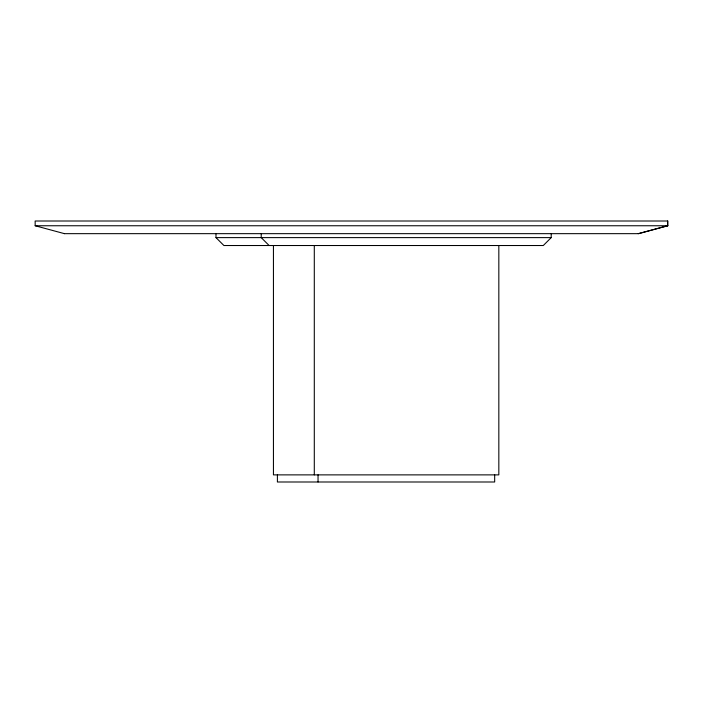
<?xml version="1.0" encoding="UTF-8"?>
<svg xmlns="http://www.w3.org/2000/svg" width="703" height="703" viewBox="0 0 703 703"><rect width="100%" height="100%" fill="white"/><g stroke="black" fill="none" stroke-linecap="round" stroke-linejoin="round"><path stroke-width="1.05" d="M551.205 233.66L551.205 237.614L543.296 245.523L223.906 245.523L215.988 237.614L215.988 233.66M638.28 233.66L667.542 225.751L667.542 221.006M64.448 233.66L35.185 225.751L35.15 221.006L667.85 221.006L667.85 225.751L638.588 233.66L64.421 233.66M35.159 225.751L667.85 225.751M216.006 237.614L260.998 237.614M261.217 233.66L261.217 237.614L551.196 237.614M261.217 237.614L269.126 245.523M498.831 245.523L498.831 474.877L273.441 474.877L273.441 245.523M494.675 474.877L494.675 481.994L277.395 481.994L277.395 474.877M318.046 474.877L318.046 481.994M314.294 245.523L314.294 474.877"/></g></svg>
